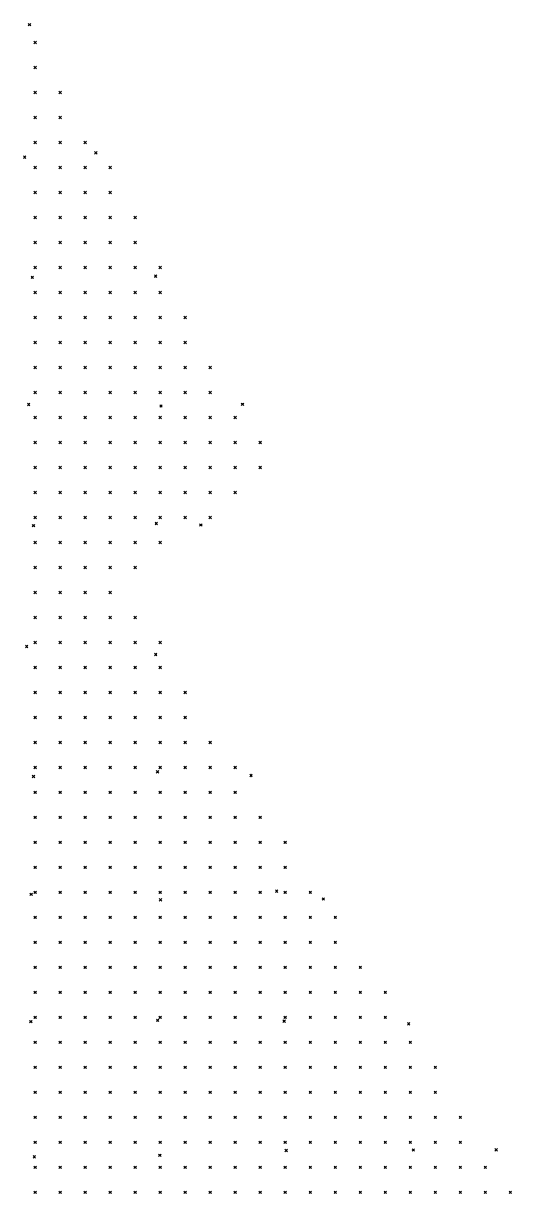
# Model space of a CAD drawing. Header units: metres. Extents: x 441556 to 446409, y 432338 to 461058.
# Drawn here: x 445826.9 to 445885.4, y 434094.6 to 434235 of the extents above; entities that cross this region are included whole.
import ezdxf

# ---------------------------------------------------------------- set-up
doc = ezdxf.new("R2010")
doc.units = ezdxf.units.M
doc.header["$MEASUREMENT"] = 0
doc.header["$PDMODE"] = 35
doc.header["$PDSIZE"] = 0.15
doc.layers.add('DTM-NOK-RevN_LIDAR_co_lidar', color=91, linetype='Continuous', lineweight=0)
doc.layers.add('DTM-NOK-RevN_RTK', color=32, linetype='Continuous', lineweight=0)

msp = doc.modelspace()

# ---------------------------------------------------------------- linework, layer by layer
at = {"layer": 'DTM-NOK-RevN_LIDAR_co_lidar'}
for p in [(445828.307, 434232.678, 322.034), (445828.307, 434229.679, 322.056), (445828.307, 434226.679, 322.001), (445831.307, 434226.679, 322.088), (445828.307, 434223.68, 322.056), (445831.307, 434223.68, 322.115), (445828.307, 434220.681, 322.079), (445831.307, 434220.681, 322.135), (445834.306, 434220.681, 322.204), (445828.307, 434217.681, 322.087), (445831.307, 434217.681, 322.163), (445834.306, 434217.681, 322.232), (445837.306, 434217.681, 322.261), (445828.307, 434214.682, 322.14), (445831.307, 434214.682, 322.206), (445834.306, 434214.682, 322.238), (445837.306, 434214.682, 322.253), (445828.307, 434211.683, 322.162), (445831.307, 434211.683, 322.204), (445834.306, 434211.683, 322.214), (445837.306, 434211.683, 322.215), (445840.305, 434211.683, 322.264), (445828.307, 434208.683, 322.236), (445831.307, 434208.683, 322.293), (445834.306, 434208.683, 322.279), (445837.306, 434208.683, 322.276), (445840.305, 434208.683, 322.319), (445828.307, 434205.684, 322.176), (445831.307, 434205.684, 322.244), (445834.306, 434205.684, 322.264), (445837.306, 434205.684, 322.258), (445840.305, 434205.684, 322.282), (445843.304, 434205.684, 322.348), (445828.307, 434202.684, 322.094), (445831.307, 434202.684, 322.113), (445834.306, 434202.684, 322.113), (445837.306, 434202.684, 322.144), (445840.305, 434202.684, 322.178), (445843.304, 434202.684, 322.249), (445828.307, 434199.685, 322.14), (445831.307, 434199.685, 322.081), (445834.306, 434199.685, 322.073), (445837.306, 434199.685, 322.108), (445840.305, 434199.685, 322.129), (445843.304, 434199.685, 322.206), (445846.304, 434199.685, 322.313), (445828.307, 434196.686, 322.25), (445831.307, 434196.686, 322.238), (445834.306, 434196.686, 322.22), (445837.306, 434196.686, 322.244), (445840.305, 434196.686, 322.304), (445843.304, 434196.686, 322.399), (445846.304, 434196.686, 322.505), (445828.307, 434193.686, 322.283), (445831.307, 434193.686, 322.279), (445834.306, 434193.686, 322.358), (445837.306, 434193.686, 322.422), (445840.305, 434193.686, 322.613), (445843.304, 434193.686, 322.812), (445846.304, 434193.686, 322.806), (445849.303, 434193.686, 322.639), (445828.307, 434190.687, 322.218), (445831.307, 434190.687, 322.264), (445834.306, 434190.687, 322.34), (445837.306, 434190.687, 322.377), (445840.305, 434190.687, 322.534), (445843.304, 434190.687, 322.63), (445846.304, 434190.687, 322.684), (445849.303, 434190.687, 322.682), (445828.307, 434187.688, 322.201), (445831.307, 434187.688, 322.275), (445834.306, 434187.688, 322.35), (445837.306, 434187.688, 322.341), (445840.305, 434187.688, 322.416), (445843.304, 434187.688, 322.504), (445846.304, 434187.688, 322.55), (445849.303, 434187.688, 322.593), (445852.302, 434187.688, 322.6), (445828.307, 434184.688, 322.303), (445831.307, 434184.688, 322.327), (445834.306, 434184.688, 322.351), (445837.306, 434184.688, 322.349), (445840.305, 434184.688, 322.394), (445843.304, 434184.688, 322.475), (445846.304, 434184.688, 322.549), (445849.303, 434184.688, 322.563), (445852.302, 434184.688, 322.572), (445855.302, 434184.688, 322.601), (445828.307, 434181.689, 322.332), (445831.307, 434181.689, 322.376), (445834.306, 434181.689, 322.402), (445837.306, 434181.689, 322.403), (445840.305, 434181.689, 322.446), (445843.304, 434181.689, 322.499), (445846.304, 434181.689, 322.605), (445849.303, 434181.689, 322.615), (445852.302, 434181.689, 322.616), (445855.302, 434181.689, 322.661), (445828.307, 434178.689, 322.302), (445831.307, 434178.689, 322.312), (445834.306, 434178.689, 322.336), (445837.306, 434178.689, 322.395), (445840.305, 434178.689, 322.43), (445843.304, 434178.689, 322.449), (445846.304, 434178.689, 322.558), (445849.303, 434178.689, 322.61), (445852.302, 434178.689, 322.674), (445828.307, 434175.69, 322.421), (445831.307, 434175.69, 322.406), (445834.306, 434175.69, 322.421), (445837.306, 434175.69, 322.419), (445840.305, 434175.69, 322.417), (445843.304, 434175.69, 322.446), (445846.304, 434175.69, 322.52), (445849.303, 434175.69, 322.617), (445828.307, 434172.691, 322.497), (445831.307, 434172.691, 322.508), (445834.306, 434172.691, 322.558), (445837.306, 434172.691, 322.539), (445840.305, 434172.691, 322.56), (445843.304, 434172.691, 322.614), (445828.307, 434169.691, 322.59), (445831.307, 434169.691, 322.56), (445834.306, 434169.691, 322.605), (445837.306, 434169.691, 322.623), (445840.305, 434169.691, 322.623), (445828.307, 434166.692, 322.646), (445831.307, 434166.692, 322.597), (445834.306, 434166.692, 322.696), (445837.306, 434166.692, 322.712), (445828.307, 434163.692, 322.575), (445831.307, 434163.692, 322.655), (445834.306, 434163.692, 322.729), (445837.306, 434163.692, 322.755), (445840.305, 434163.692, 322.756), (445828.307, 434160.693, 322.482), (445831.307, 434160.693, 322.514), (445834.306, 434160.693, 322.559), (445837.306, 434160.693, 322.623), (445840.305, 434160.693, 322.633), (445843.304, 434160.693, 322.665), (445828.307, 434157.694, 322.314), (445831.307, 434157.694, 322.365), (445834.306, 434157.694, 322.419), (445837.306, 434157.694, 322.463), (445840.305, 434157.694, 322.519), (445843.304, 434157.694, 322.565), (445828.307, 434154.694, 322.354), (445831.307, 434154.694, 322.396), (445834.306, 434154.694, 322.442), (445837.306, 434154.694, 322.466), (445840.305, 434154.694, 322.492), (445843.304, 434154.694, 322.546), (445846.304, 434154.694, 322.579), (445828.307, 434151.695, 322.414), (445831.307, 434151.695, 322.465), (445834.306, 434151.695, 322.487), (445837.306, 434151.695, 322.505), (445840.305, 434151.695, 322.558), (445843.304, 434151.695, 322.599), (445846.304, 434151.695, 322.652), (445828.307, 434148.696, 322.572), (445831.307, 434148.696, 322.585), (445834.306, 434148.696, 322.612), (445837.306, 434148.696, 322.675), (445840.305, 434148.696, 322.738), (445843.304, 434148.696, 322.79), (445846.304, 434148.696, 322.807), (445849.303, 434148.696, 322.829), (445828.307, 434145.696, 322.674), (445831.307, 434145.696, 322.648), (445834.306, 434145.696, 322.731), (445837.306, 434145.696, 322.786), (445840.305, 434145.696, 322.828), (445843.304, 434145.696, 322.875), (445846.304, 434145.696, 322.923), (445849.303, 434145.696, 322.977), (445852.302, 434145.696, 322.962), (445828.307, 434142.697, 322.667), (445831.307, 434142.697, 322.728), (445834.306, 434142.697, 322.831), (445837.306, 434142.697, 322.905), (445840.305, 434142.697, 322.906), (445843.304, 434142.697, 322.961), (445846.304, 434142.697, 323.024), (445849.303, 434142.697, 323.08), (445852.302, 434142.697, 323.131), (445828.307, 434139.697, 322.695), (445831.307, 434139.697, 322.798), (445834.306, 434139.697, 322.887), (445837.306, 434139.697, 322.914), (445840.305, 434139.697, 322.925), (445843.304, 434139.697, 322.986), (445846.304, 434139.697, 323.078), (445849.303, 434139.697, 323.173), (445852.302, 434139.697, 323.19), (445855.302, 434139.697, 323.226), (445828.307, 434136.698, 322.676), (445831.307, 434136.698, 322.74), (445834.306, 434136.698, 322.805), (445837.306, 434136.698, 322.861), (445840.305, 434136.698, 322.925), (445843.304, 434136.698, 322.994), (445846.304, 434136.698, 323.085), (445849.303, 434136.698, 323.201), (445852.302, 434136.698, 323.236), (445855.302, 434136.698, 323.255), (445858.301, 434136.698, 323.29), (445828.307, 434133.699, 322.71), (445831.307, 434133.699, 322.768), (445834.306, 434133.699, 322.798), (445837.306, 434133.699, 322.858), (445840.305, 434133.699, 322.933), (445843.304, 434133.699, 322.972), (445846.304, 434133.699, 323.04), (445849.303, 434133.699, 323.099), (445852.302, 434133.699, 323.132), (445855.302, 434133.699, 323.169), (445858.301, 434133.699, 323.242), (445828.307, 434130.699, 322.686), (445831.307, 434130.699, 322.754), (445834.306, 434130.699, 322.778), (445837.306, 434130.699, 322.844), (445840.305, 434130.699, 322.912), (445843.304, 434130.699, 322.962), (445846.304, 434130.699, 323.031), (445849.303, 434130.699, 323.114), (445852.302, 434130.699, 323.145), (445855.302, 434130.699, 323.177), (445858.301, 434130.699, 323.235), (445861.301, 434130.699, 323.332), (445828.307, 434127.7, 322.746), (445831.307, 434127.7, 322.787), (445834.306, 434127.7, 322.864), (445837.306, 434127.7, 322.9), (445840.305, 434127.7, 322.926), (445843.304, 434127.7, 322.952), (445846.304, 434127.7, 322.988), (445849.303, 434127.7, 323.001), (445852.302, 434127.7, 323.033), (445855.302, 434127.7, 323.057), (445858.301, 434127.7, 323.145), (445861.301, 434127.7, 323.188), (445864.3, 434127.7, 323.212), (445828.307, 434124.7, 322.848), (445831.307, 434124.7, 322.89), (445834.306, 434124.7, 322.93), (445837.306, 434124.7, 322.958), (445840.305, 434124.7, 322.985), (445843.304, 434124.7, 323.014), (445846.304, 434124.7, 323.046), (445849.303, 434124.7, 323.074), (445852.302, 434124.7, 323.098), (445855.302, 434124.7, 323.116), (445858.301, 434124.7, 323.179), (445861.301, 434124.7, 323.199), (445864.3, 434124.7, 323.252), (445828.307, 434121.701, 322.792), (445831.307, 434121.701, 322.865), (445834.306, 434121.701, 322.957), (445837.306, 434121.701, 322.98), (445840.305, 434121.701, 323.013), (445843.304, 434121.701, 323.079), (445846.304, 434121.701, 323.095), (445849.303, 434121.701, 323.122), (445852.302, 434121.701, 323.078), (445855.302, 434121.701, 323.099), (445858.301, 434121.701, 323.164), (445861.301, 434121.701, 323.204), (445864.3, 434121.701, 323.281), (445867.299, 434121.701, 323.356), (445828.307, 434118.702, 322.814), (445831.307, 434118.702, 322.854), (445834.306, 434118.702, 322.894), (445837.306, 434118.702, 322.912), (445840.305, 434118.702, 322.966), (445843.304, 434118.702, 323.04), (445846.304, 434118.702, 323.045), (445849.303, 434118.702, 323.076), (445852.302, 434118.702, 323.056), (445855.302, 434118.702, 323.069), (445858.301, 434118.702, 323.15), (445861.301, 434118.702, 323.218), (445864.3, 434118.702, 323.289), (445867.299, 434118.702, 323.391), (445870.299, 434118.702, 323.444), (445828.307, 434115.702, 322.941), (445831.307, 434115.702, 322.976), (445834.306, 434115.702, 322.994), (445837.306, 434115.702, 323.091), (445840.305, 434115.702, 323.148), (445843.304, 434115.702, 323.155), (445846.304, 434115.702, 323.142), (445849.303, 434115.702, 323.163), (445852.302, 434115.702, 323.127), (445855.302, 434115.702, 323.167), (445858.301, 434115.702, 323.239), (445861.301, 434115.702, 323.275), (445864.3, 434115.702, 323.344), (445867.299, 434115.702, 323.433), (445870.299, 434115.702, 323.442), (445828.307, 434112.703, 322.909), (445831.307, 434112.703, 322.96), (445834.306, 434112.703, 323.04), (445837.306, 434112.703, 323.109), (445840.305, 434112.703, 323.146), (445843.304, 434112.703, 323.151), (445846.304, 434112.703, 323.15), (445849.303, 434112.703, 323.185), (445852.302, 434112.703, 323.202), (445855.302, 434112.703, 323.249), (445858.301, 434112.703, 323.312), (445861.301, 434112.703, 323.396), (445864.3, 434112.703, 323.443), (445867.299, 434112.703, 323.535), (445870.299, 434112.703, 323.56), (445873.298, 434112.703, 323.585), (445828.307, 434109.704, 322.932), (445831.307, 434109.704, 322.979), (445834.306, 434109.704, 323.012), (445837.306, 434109.704, 323.071), (445840.305, 434109.704, 323.08), (445843.304, 434109.704, 323.098), (445846.304, 434109.704, 323.126), (445849.303, 434109.704, 323.16), (445852.302, 434109.704, 323.173), (445855.302, 434109.704, 323.208), (445858.301, 434109.704, 323.267), (445861.301, 434109.704, 323.343), (445864.3, 434109.704, 323.407), (445867.299, 434109.704, 323.493), (445870.299, 434109.704, 323.557), (445873.298, 434109.704, 323.618), (445876.298, 434109.704, 323.685), (445828.307, 434106.704, 322.966), (445831.307, 434106.704, 322.996), (445834.306, 434106.704, 323.027), (445837.306, 434106.704, 323.077), (445840.305, 434106.704, 323.083), (445843.304, 434106.704, 323.134), (445846.304, 434106.704, 323.137), (445849.303, 434106.704, 323.163), (445852.302, 434106.704, 323.181), (445855.302, 434106.704, 323.219), (445858.301, 434106.704, 323.274), (445861.301, 434106.704, 323.338), (445864.3, 434106.704, 323.392), (445867.299, 434106.704, 323.442), (445870.299, 434106.704, 323.496), (445873.298, 434106.704, 323.574), (445876.298, 434106.704, 323.645), (445828.307, 434103.705, 322.94), (445831.307, 434103.705, 322.989), (445834.306, 434103.705, 323.009), (445837.306, 434103.705, 323.039), (445840.305, 434103.705, 323.088), (445843.304, 434103.705, 323.114), (445846.304, 434103.705, 323.109), (445849.303, 434103.705, 323.178), (445852.302, 434103.705, 323.216), (445855.302, 434103.705, 323.252), (445858.301, 434103.705, 323.266), (445861.301, 434103.705, 323.275), (445864.3, 434103.705, 323.327), (445867.299, 434103.705, 323.398), (445870.299, 434103.705, 323.415), (445873.298, 434103.705, 323.436), (445876.298, 434103.705, 323.509), (445879.297, 434103.705, 323.655), (445828.307, 434100.705, 323.058), (445831.307, 434100.705, 323.125), (445834.306, 434100.705, 323.129), (445837.306, 434100.705, 323.148), (445840.305, 434100.705, 323.174), (445843.304, 434100.705, 323.226), (445846.304, 434100.705, 323.26), (445849.303, 434100.705, 323.256), (445852.302, 434100.705, 323.294), (445855.302, 434100.705, 323.32), (445858.301, 434100.705, 323.323), (445861.301, 434100.705, 323.37), (445864.3, 434100.705, 323.406), (445867.299, 434100.705, 323.418), (445870.299, 434100.705, 323.448), (445873.298, 434100.705, 323.512), (445876.298, 434100.705, 323.587), (445879.297, 434100.705, 323.646), (445828.307, 434097.706, 323.098), (445831.307, 434097.706, 323.154), (445834.306, 434097.706, 323.157), (445837.306, 434097.706, 323.171), (445840.305, 434097.706, 323.19), (445843.304, 434097.706, 323.23), (445846.304, 434097.706, 323.249), (445849.303, 434097.706, 323.266), (445852.302, 434097.706, 323.293), (445855.302, 434097.706, 323.322), (445858.301, 434097.706, 323.34), (445861.301, 434097.706, 323.317), (445864.3, 434097.706, 323.343), (445867.299, 434097.706, 323.364), (445870.299, 434097.706, 323.438), (445873.298, 434097.706, 323.602), (445876.298, 434097.706, 323.715), (445879.297, 434097.706, 323.622), (445882.296, 434097.706, 323.612), (445828.307, 434094.707, 323.06), (445831.307, 434094.707, 323.128), (445834.306, 434094.707, 323.16), (445837.306, 434094.707, 323.175), (445840.305, 434094.707, 323.209), (445843.304, 434094.707, 323.228), (445846.304, 434094.707, 323.286), (445849.303, 434094.707, 323.369), (445852.302, 434094.707, 323.343), (445855.302, 434094.707, 323.255), (445858.301, 434094.707, 323.263), (445861.301, 434094.707, 323.258), (445864.3, 434094.707, 323.256), (445867.299, 434094.707, 323.263), (445870.299, 434094.707, 323.341), (445873.298, 434094.707, 323.456), (445876.298, 434094.707, 323.476), (445879.297, 434094.707, 323.524), (445882.296, 434094.707, 323.463), (445885.296, 434094.707, 323.527)]:
    msp.add_point(p, dxfattribs=at)
at = {"layer": 'DTM-NOK-RevN_RTK'}
for p in [(445827.626, 434234.825, 322.019), (445827.05, 434218.915, 322.04), (445835.588, 434219.438, 322.154), (445842.754, 434204.654, 322.341), (445827.963, 434204.498, 322.071), (445827.532, 434189.246, 322.199), (445853.182, 434189.271, 322.71), (445843.399, 434189.059, 322.477), (445828.118, 434174.713, 322.506), (445842.833, 434174.971, 322.514), (445848.187, 434174.788, 322.588), (445827.285, 434160.212, 322.41), (445842.767, 434159.248, 322.604), (445828.114, 434144.614, 322.706), (445842.988, 434145.167, 322.865), (445854.201, 434144.717, 323.02), (445827.823, 434130.468, 322.686), (445857.272, 434130.853, 323.157), (445843.34, 434129.803, 322.973), (445862.874, 434129.909, 323.312), (445827.789, 434115.195, 323.053), (445842.995, 434115.34, 323.264), (445858.163, 434115.252, 323.255), (445873.105, 434114.929, 323.51), (445858.421, 434099.725, 323.369), (445873.658, 434099.792, 323.628), (445883.591, 434099.803, 323.696), (445828.212, 434098.977, 323.108), (445843.256, 434099.156, 323.273)]:
    msp.add_point(p, dxfattribs=at)

doc.saveas('drawing.dxf')
